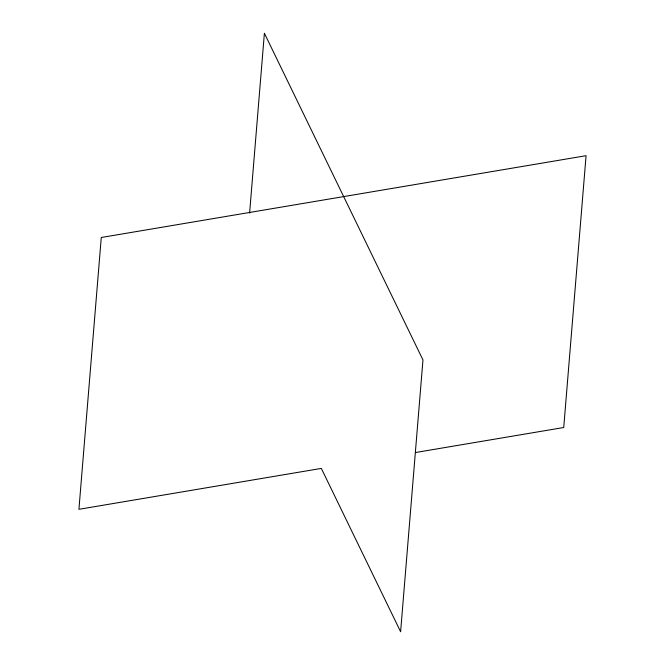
<?xml version="1.0" encoding="UTF-8"?>
<svg xmlns="http://www.w3.org/2000/svg" width="665" height="665" viewBox="0 0 665 665"><rect width="100%" height="100%" fill="white"/><g stroke="black" fill="none" stroke-linecap="round" stroke-linejoin="round"><path stroke-width="1" d="M249.599 213.083L264.387 33.25L422.965 359.94L400.613 631.75L321.328 468.409L78.927 509.307L101.271 237.488L586.073 155.693L563.729 427.512L415.425 452.533"/></g></svg>
